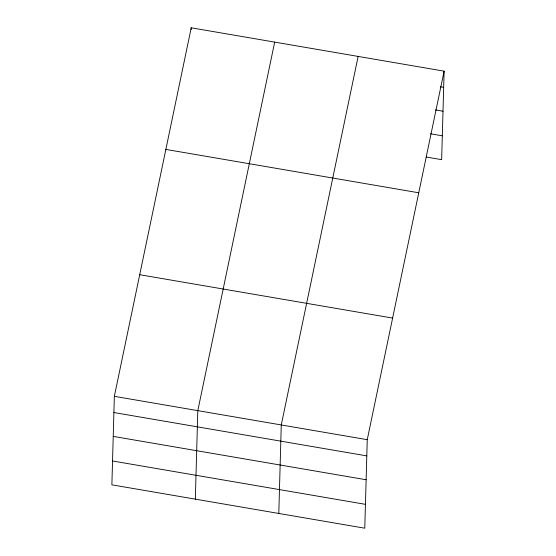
<?xml version="1.0" encoding="UTF-8"?>
<svg xmlns="http://www.w3.org/2000/svg" width="556" height="556" viewBox="0 0 556 556"><rect width="100%" height="100%" fill="white"/><g stroke="black" fill="none" stroke-linecap="round" stroke-linejoin="round"><path stroke-width="0.83" d="M114.348 396.331L111.881 484.839L364.778 528.2L367.252 439.692L444.119 71.161L191.222 27.8L114.348 396.331L367.252 439.692M191.174 29.503L191.222 27.8M195.337 499.149L197.811 410.641L274.678 42.11M278.792 513.459L281.266 424.951L358.133 56.42M444.119 71.161L441.652 159.669L426.327 157.042M440.262 86.778L443.667 87.361M435.341 109.914L443 111.228M430.4 133.767L442.319 135.81M165.855 149.418L418.751 192.779M139.716 274.713L392.619 318.081M113.897 412.531L366.8 455.892M113.229 436.39L366.133 479.758M112.541 460.98L365.445 504.341"/></g></svg>
